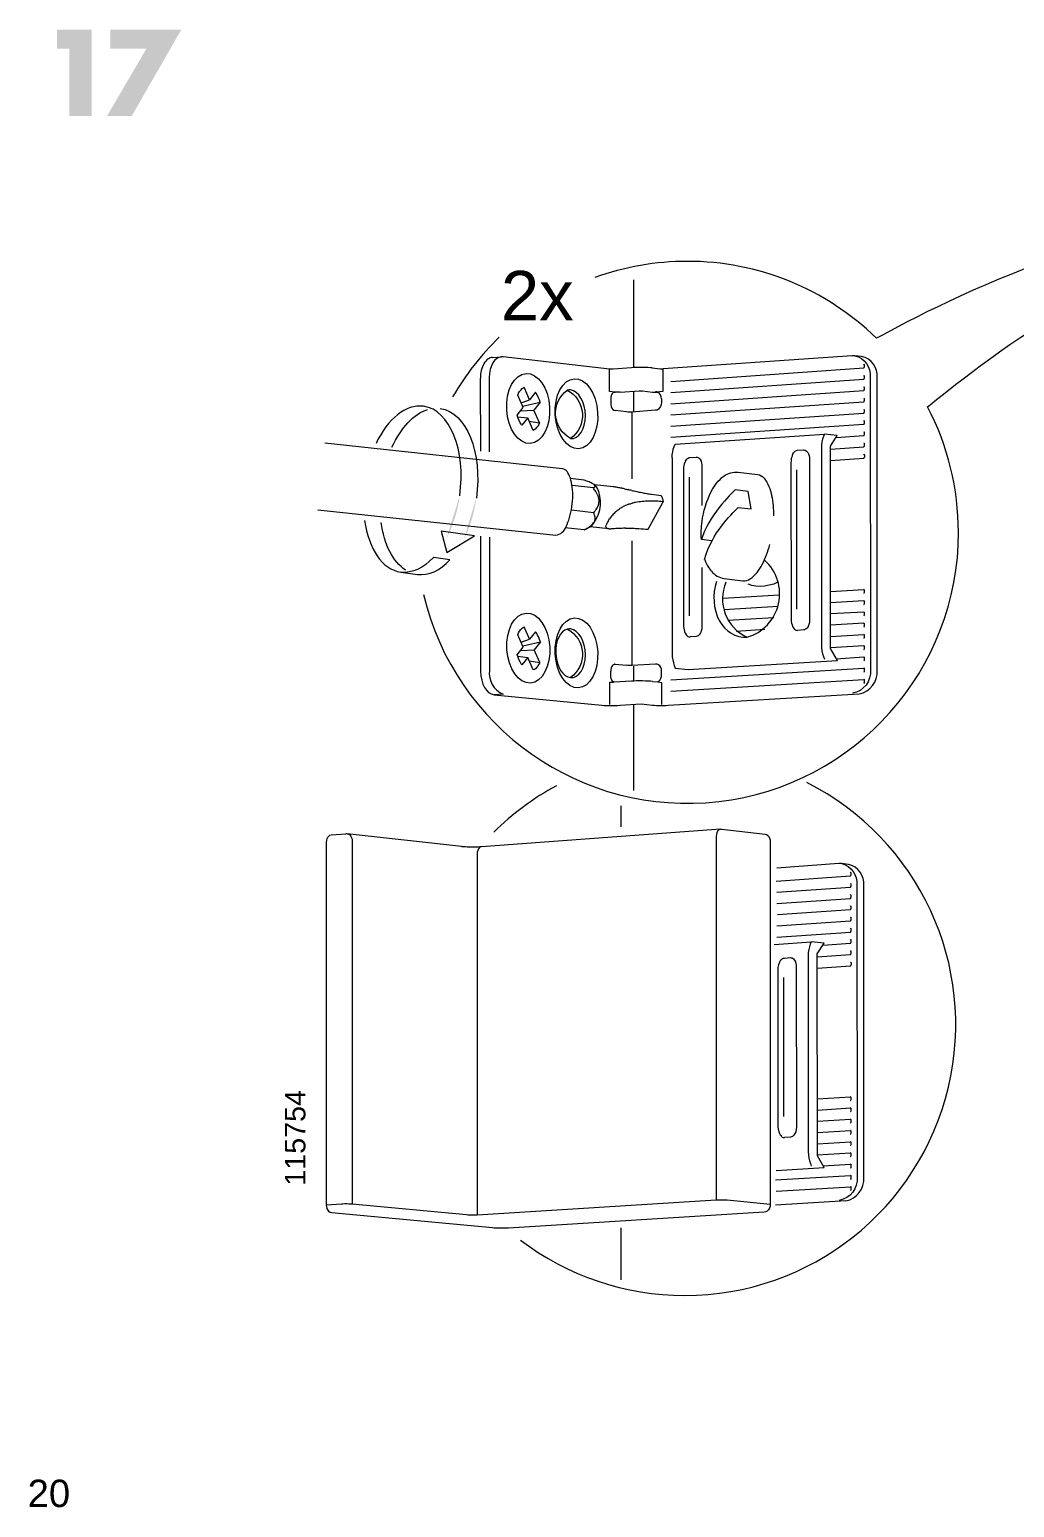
# Model space of a CAD drawing. Header units: metres. Extents: x -8.4 to 7.9, y -3.9 to 2.
# Drawn here: x 4.189 to 4.572, y -2.85 to -2.275 of the extents above; entities that cross this region are included whole.
import ezdxf

# ---------------------------------------------------------------- set-up
doc = ezdxf.new("R2010")
doc.units = ezdxf.units.M
doc.header["$MEASUREMENT"] = 0
for name, color, linetype, lineweight in [('PDF19_Geometry_Num_Penna__7', 7, 'Continuous', 18), ('PDF19_Solid Fills_Num_Penna__7', 7, 'Continuous', 18), ('PDF19_Text_Num_Penna__7', 7, 'Continuous', 18)]:
    doc.layers.add(name, color=color, linetype=linetype, lineweight=lineweight)
doc.styles.add('GENERATED_STYLE_2', font='')
doc.styles.get('GENERATED_STYLE_2').set_extended_font_data('Arial')

msp = doc.modelspace()

# ---------------------------------------------------------------- hatches: boundary and pattern name
at = {"layer": 'PDF19_Geometry_Num_Penna__7', "linetype": 'Continuous', "lineweight": 18}
for points in [[(4.20437, -2.28212), (4.20437, -2.30839), (4.21312, -2.30839), (4.21312, -2.2747), (4.19954, -2.2747), (4.19954, -2.28212)], [(4.23443, -2.28212), (4.21906, -2.30839), (4.22867, -2.30839), (4.24801, -2.2747), (4.22036, -2.2747), (4.22036, -2.28212)], [(4.35115, -2.47317, 0.086695), (4.35641, -2.45626)], [(4.35786, -2.47359, 0.08359), (4.36288, -2.45716)]]:
    msp.add_hatch(color=7, dxfattribs=at).paths.add_polyline_path(points)

# ---------------------------------------------------------------- linework, layer by layer
at = {"layer": 'PDF19_Geometry_Num_Penna__7', "color": 7, "linetype": 'Continuous', "lineweight": 18, "flags": 128}
for points in [[(4.5187, -2.39494, 0.19624), (4.44507, -2.36498, 0.087611), (4.40899, -2.37131)], [(4.36794, -2.47237), (4.36797, -2.52428, 0.333224), (4.3733, -2.53359), (4.36981, -2.53383), (4.41178, -2.53787), (4.41265, -2.53793), (4.4137, -2.53793), (4.41475, -2.53799), (4.41587, -2.53799), (4.41692, -2.53793), (4.41791, -2.53793), (4.41885, -2.53787), (4.4271, -2.53737), (4.43151, -2.53781), (4.43218, -2.53787), (4.43299, -2.53793), (4.43393, -2.53793), (4.43485, -2.53793), (4.43585, -2.53793), (4.43679, -2.53793), (4.43764, -2.53787), (4.51194, -2.53346, 0.381147), (4.51894, -2.52428), (4.51894, -2.41028, 0.382653), (4.51293, -2.40202), (4.51031, -2.40172), (4.50975, -2.40172), (4.50928, -2.40172)], [(4.51031, -2.40172, -0.364556), (4.51628, -2.41003), (4.51633, -2.52403, -0.393771), (4.50932, -2.53321)], [(4.38288, -2.42597), (4.3806, -2.42881, -0.023104), (4.38034, -2.42842, -0.070445), (4.37876, -2.42485), (4.38111, -2.42192), (4.37899, -2.41706)], [(4.38087, -2.42135), (4.38775, -2.41988, 0.070384), (4.38621, -2.41638, 0.027635), (4.38591, -2.41594), (4.38357, -2.41886), (4.38146, -2.41403)], [(4.39956, -2.41505), (4.39893, -2.41505), (4.3983, -2.41512, -0.554917), (4.39961, -2.43398, -0.550361), (4.3983, -2.41512)], [(4.3011, -2.46177), (4.39377, -2.47158, 0.296828), (4.3978, -2.46825), (4.39819, -2.46747), (4.39855, -2.46661), (4.39889, -2.46572), (4.3992, -2.46476), (4.39948, -2.46374), (4.39973, -2.46271), (4.39994, -2.46164), (4.40012, -2.46055), (4.40025, -2.45944), (4.40036, -2.45831), (4.40042, -2.45721), (4.40043, -2.4561), (4.40042, -2.45502), (4.40036, -2.45397), (4.40026, -2.45295), (4.40013, -2.45197), (4.39995, -2.45105), (4.39974, -2.45018), (4.3995, -2.44938), (4.39922, -2.44863), (4.39891, -2.44796), (4.39857, -2.44739), (4.39822, -2.44688), (4.39783, -2.44647), (4.39742, -2.44615), (4.39699, -2.44592), (4.39655, -2.44578), (4.39638, -2.44576)], [(4.40851, -2.45175, 0.025511), (4.40802, -2.45145, 0.031294), (4.40722, -2.45108, 0.017114), (4.4063, -2.45069, 0.003411), (4.40484, -2.45017), (4.39958, -2.44961)], [(4.405, -2.46948), (4.40768, -2.46809, 0.267837), (4.41055, -2.45464, 0.147013), (4.40927, -2.45234), (4.4087, -2.45187)], [(4.45461, -2.47385), (4.45051, -2.47334, -0.044489), (4.45076, -2.46635, -0.0806), (4.45434, -2.45463, -0.117551), (4.4593, -2.4486, -0.200124), (4.46483, -2.44715), (4.47237, -2.44796, -0.197666), (4.47491, -2.44944, -0.11602), (4.47788, -2.45612, -0.046416), (4.47862, -2.46411)], [(4.40996, -2.45571, -0.039635), (4.41036, -2.45683, -0.039471), (4.41053, -2.45774, -0.040845), (4.41054, -2.45864, -0.047962), (4.4104, -2.4595, -0.042579), (4.41014, -2.46032, -0.03905), (4.40969, -2.46124, -0.035482), (4.40911, -2.46209, -0.012292), (4.40849, -2.46287), (4.39988, -2.46194)], [(4.41911, -2.45327, 0.009158), (4.41767, -2.45302, 0.030758), (4.41627, -2.45283)], [(4.42337, -2.4542, 0.004171), (4.42534, -2.45462, 0.001101), (4.42729, -2.45502, 0.006423), (4.42922, -2.45537, 0.009664), (4.43112, -2.4557, 0.008709), (4.43488, -2.45619, -0.071293), (4.43558, -2.45861)], [(4.41723, -2.46246, 0.023497), (4.41651, -2.46313, 0.016806), (4.41585, -2.46385, 0.021445), (4.41527, -2.46455, 0.015193), (4.41476, -2.46525)], [(4.42225, -2.45958, 0.015461), (4.42101, -2.46006, 0.022628), (4.4198, -2.46066, 0.024676), (4.41847, -2.46147)], [(4.42096, -2.46893, 0.001352), (4.42265, -2.46893, -0.006282), (4.42439, -2.46896, -0.012173), (4.42617, -2.46903, -0.006985), (4.42982, -2.46932), (4.43558, -2.45861, 0.008554), (4.43281, -2.4584, 0.018262), (4.43007, -2.45836, 0.020548), (4.42742, -2.45851, 0.025414), (4.42483, -2.45889, 0.008296), (4.42353, -2.45918)], [(4.41431, -2.46595, 0.006144), (4.41393, -2.46658, 0.013125), (4.41361, -2.46723, 0.022667), (4.41342, -2.46775)], [(4.41393, -2.46898, 0.045219), (4.41454, -2.4691, 0.02071), (4.41531, -2.46913)], [(4.45442, -2.48564, 0.199982), (4.45939, -2.48846), (4.46672, -2.48943, 0.200924), (4.46957, -2.48868, 0.11737), (4.47421, -2.48303, 0.049133), (4.47715, -2.47528)], [(4.46006, -2.4899, 0.405682), (4.46831, -2.51138, 0.589333), (4.47514, -2.4814)], [(4.38092, -2.51466), (4.38781, -2.5132, 0.070384), (4.38626, -2.50969, 0.027635), (4.38597, -2.50926), (4.38363, -2.51217), (4.38152, -2.50734)], [(4.39956, -2.50814), (4.399, -2.50814), (4.39842, -2.50821, -0.551879), (4.39956, -2.52707)], [(4.38294, -2.51928), (4.38065, -2.52213, -0.023104), (4.38039, -2.52174, -0.070445), (4.37882, -2.51817), (4.38117, -2.51523), (4.37905, -2.51038)], [(4.38004, -2.74614, 0.165103), (4.44404, -2.76775, 0.790139), (4.49153, -2.56796)], [(4.50515, -2.59956, -0.363446), (4.51108, -2.60785), (4.51114, -2.72153, -0.393102), (4.50416, -2.73069), (4.50676, -2.73092), (4.47941, -2.73255)], [(4.50676, -2.73092, 0.380977), (4.51375, -2.72178), (4.51375, -2.60809, 0.382028), (4.50775, -2.59986), (4.50515, -2.59956), (4.50459, -2.59956), (4.5041, -2.59956), (4.47992, -2.60125)]]:
    msp.add_lwpolyline(points, format="xyb", dxfattribs=at)
for points in [[(4.42409, -2.37222), (4.42411, -2.40637)], [(4.3692, -2.4024), (4.37267, -2.40215)], [(4.3733, -2.40215), (4.37299, -2.40215), (4.37267, -2.40215)], [(4.41468, -2.40693), (4.3733, -2.40215)], [(4.50928, -2.40172), (4.4356, -2.40687)], [(4.51373, -2.40506), (4.5138, -2.40513), (4.51393, -2.40519), (4.51393, -2.40538), (4.51393, -2.40618)], [(4.51393, -2.40526), (4.51373, -2.40506)], [(4.36443, -2.41053), (4.36445, -2.43886)], [(4.3679, -2.41028), (4.36792, -2.43923)], [(4.41692, -2.41587), (4.41468, -2.41562), (4.41468, -2.40693)], [(4.41619, -2.40693), (4.41576, -2.40693), (4.4152, -2.40693), (4.41468, -2.40693)], [(4.43138, -2.40649), (4.43064, -2.40644), (4.42972, -2.40637), (4.42865, -2.40631), (4.42753, -2.40631), (4.42641, -2.40631), (4.42531, -2.40631), (4.42419, -2.40637), (4.42324, -2.40644), (4.41619, -2.40693)], [(4.43138, -2.40649), (4.43442, -2.40687), (4.43469, -2.40687), (4.43498, -2.40687), (4.43529, -2.40687), (4.4356, -2.40687)], [(4.43361, -2.41598), (4.43314, -2.4158), (4.43263, -2.41574), (4.4356, -2.41554), (4.4356, -2.40687)], [(4.43863, -2.41171), (4.51373, -2.40649)], [(4.43863, -2.41612), (4.51373, -2.41089)], [(4.51386, -2.40637), (4.51373, -2.40649), (4.5138, -2.40649), (4.51393, -2.40637), (4.51393, -2.40618)], [(4.51393, -2.40966), (4.51373, -2.40948), (4.5138, -2.40948), (4.51393, -2.4096), (4.51393, -2.40978), (4.51393, -2.41059)], [(4.51386, -2.41077), (4.51373, -2.41089), (4.5138, -2.41083), (4.51393, -2.41071), (4.51393, -2.41059)], [(4.41885, -2.41592), (4.41802, -2.41598), (4.41719, -2.41598), (4.41631, -2.41598), (4.41592, -2.4163), (4.41563, -2.41674), (4.41536, -2.41729), (4.41524, -2.41791), (4.4152, -2.41859), (4.4152, -2.42002)], [(4.41655, -2.41592), (4.41692, -2.41587), (4.41663, -2.41592), (4.41631, -2.41598)], [(4.41885, -2.41592), (4.42634, -2.41537)], [(4.42411, -2.41554), (4.42411, -2.42362)], [(4.42634, -2.41537), (4.42666, -2.41537), (4.42697, -2.41537), (4.42734, -2.41537), (4.4276, -2.41543)], [(4.4276, -2.41543), (4.43144, -2.41587)], [(4.43144, -2.41587), (4.43207, -2.41592), (4.43281, -2.41592), (4.43361, -2.41598)], [(4.4333, -2.41587), (4.43263, -2.41574)], [(4.43493, -2.41853), (4.43485, -2.41773), (4.43453, -2.41698), (4.43417, -2.41642), (4.43361, -2.41598)], [(4.43863, -2.42046), (4.51373, -2.41531)], [(4.51373, -2.41381), (4.5138, -2.41388), (4.51393, -2.414), (4.51393, -2.41413), (4.51393, -2.41493)], [(4.51393, -2.41407), (4.51373, -2.41381)], [(4.51386, -2.41519), (4.51373, -2.41531), (4.5138, -2.41524), (4.51393, -2.41512), (4.51393, -2.41493)], [(4.38005, -2.42325), (4.38533, -2.42291)], [(4.38028, -2.42002), (4.38357, -2.41886)], [(4.38775, -2.41988), (4.38533, -2.42291)], [(4.3875, -2.42786), (4.38533, -2.42291)], [(4.4152, -2.42002), (4.41524, -2.42077), (4.41544, -2.42151), (4.41567, -2.42213), (4.41607, -2.42263), (4.41648, -2.423), (4.41692, -2.42313)], [(4.42339, -2.42368), (4.42288, -2.42368), (4.42232, -2.42368), (4.42184, -2.42368), (4.4214, -2.42362), (4.41692, -2.42313)], [(4.43493, -2.41853), (4.43493, -2.41996), (4.43485, -2.4207), (4.43462, -2.42145), (4.43424, -2.42207), (4.43381, -2.42257), (4.43325, -2.42288), (4.43263, -2.423), (4.42339, -2.42368)], [(4.43863, -2.4248), (4.51373, -2.41965)], [(4.51393, -2.41841), (4.51373, -2.41823), (4.5138, -2.41823), (4.51393, -2.41835), (4.51393, -2.41853), (4.51393, -2.41935)], [(4.51386, -2.41953), (4.51373, -2.41965), (4.5138, -2.41965), (4.51393, -2.41953), (4.51393, -2.41935)], [(4.51373, -2.42263), (4.51386, -2.42263), (4.51393, -2.42275), (4.51393, -2.42294), (4.51393, -2.42374)], [(4.51393, -2.42281), (4.51373, -2.42263)], [(4.37896, -2.4255), (4.38288, -2.42597)], [(4.38499, -2.43081), (4.38288, -2.42597)], [(4.38343, -2.42723), (4.3875, -2.42786)], [(4.42339, -2.42368), (4.4234, -2.44966)], [(4.43863, -2.42915), (4.51373, -2.42406)], [(4.43863, -2.43349), (4.51373, -2.42845)], [(4.51393, -2.42394), (4.51373, -2.42406), (4.51386, -2.424), (4.51393, -2.42388), (4.51393, -2.42374)], [(4.51373, -2.42698), (4.51386, -2.42704), (4.51393, -2.42716), (4.51393, -2.42728), (4.51393, -2.42809)], [(4.51393, -2.42722), (4.51373, -2.42698)], [(4.51393, -2.42833), (4.51373, -2.42846), (4.51386, -2.4284), (4.51393, -2.42828), (4.51393, -2.42809)], [(4.43914, -2.44156), (4.43919, -2.44037), (4.43934, -2.43919), (4.43958, -2.43808), (4.43994, -2.43709), (4.44037, -2.43615), (4.49847, -2.43225)], [(4.49847, -2.43225), (4.49802, -2.43318), (4.49771, -2.43417), (4.49747, -2.43529), (4.4973, -2.43647), (4.4973, -2.43765)], [(4.50076, -2.4369), (4.50344, -2.43281), (4.49847, -2.43225)], [(4.50295, -2.43355), (4.51373, -2.43281)], [(4.51373, -2.43138), (4.51386, -2.43138), (4.51393, -2.4315), (4.51393, -2.4317), (4.51393, -2.43249)], [(4.51393, -2.43156), (4.51373, -2.43138)], [(4.51393, -2.43268), (4.51373, -2.43281), (4.51386, -2.43281), (4.51393, -2.43268), (4.51393, -2.43249)], [(4.39638, -2.44576), (4.30386, -2.43582)], [(4.48612, -2.44001), (4.48588, -2.44057), (4.48569, -2.44118), (4.48549, -2.4418), (4.48545, -2.4423), (4.48545, -2.44279), (4.48537, -2.4433)], [(4.48612, -2.44001), (4.48637, -2.43957), (4.48661, -2.43926), (4.48693, -2.43901), (4.48717, -2.43882), (4.48755, -2.43864), (4.48791, -2.43858), (4.49026, -2.4384)], [(4.49026, -2.4384), (4.49066, -2.43846), (4.49095, -2.43852), (4.49151, -2.43889), (4.49194, -2.43939), (4.49225, -2.44001), (4.49245, -2.44075), (4.49257, -2.44131), (4.49257, -2.44206), (4.49264, -2.50461)], [(4.4973, -2.43765), (4.4973, -2.51422)], [(4.5035, -2.52043), (4.50082, -2.51577), (4.50076, -2.4369)], [(4.50076, -2.43808), (4.51373, -2.43721)], [(4.51373, -2.43579), (4.51386, -2.43579), (4.51393, -2.43591), (4.51393, -2.43609), (4.51393, -2.4369)], [(4.51393, -2.43597), (4.51373, -2.43579)], [(4.51393, -2.43709), (4.51373, -2.43721), (4.51386, -2.43715), (4.51393, -2.43702), (4.51393, -2.4369)], [(4.51373, -2.44013), (4.51386, -2.44019), (4.51393, -2.44031), (4.51398, -2.44044), (4.51398, -2.44124)], [(4.51393, -2.44037), (4.51373, -2.44013)], [(4.43914, -2.44156), (4.43919, -2.51776)], [(4.44435, -2.44274), (4.44404, -2.44335), (4.44384, -2.44397), (4.44372, -2.4446), (4.44361, -2.4451), (4.44361, -2.44559), (4.44355, -2.44608)], [(4.44355, -2.44615), (4.44361, -2.50652)], [(4.44435, -2.44274), (4.4446, -2.44236), (4.44484, -2.44206), (4.44511, -2.4418), (4.44535, -2.44162), (4.44571, -2.44143), (4.4461, -2.44136), (4.44845, -2.44118)], [(4.44845, -2.44118), (4.44882, -2.44124), (4.44914, -2.44131), (4.44969, -2.44168), (4.45005, -2.44218), (4.45037, -2.44279), (4.45061, -2.44355), (4.45068, -2.4441), (4.45075, -2.44484), (4.45075, -2.46008)], [(4.48537, -2.44335), (4.48545, -2.50398)], [(4.48755, -2.44622), (4.48755, -2.50045)], [(4.50082, -2.44249), (4.51373, -2.44162)], [(4.51393, -2.4415), (4.51373, -2.44162), (4.51386, -2.44156), (4.51393, -2.44143), (4.51398, -2.44124)], [(4.44571, -2.449), (4.44571, -2.50306)], [(4.40844, -2.45319), (4.40018, -2.45231)], [(4.41613, -2.4528), (4.40888, -2.45203)], [(4.46481, -2.46079), (4.46996, -2.46143), (4.46876, -2.45465), (4.46361, -2.45401)], [(4.40493, -2.46951), (4.39753, -2.46872)], [(4.40724, -2.46831), (4.41447, -2.46909)], [(4.36446, -2.472), (4.36448, -2.52452)], [(4.42341, -2.47386), (4.42343, -2.52235)], [(4.3526, -2.48126), (4.34615, -2.48036)], [(4.33344, -2.48601), (4.33991, -2.4869)], [(4.45075, -2.48416), (4.45075, -2.50715)], [(4.47339, -2.49157), (4.47178, -2.49151), (4.47022, -2.49121), (4.46867, -2.49077)], [(4.4804, -2.48983), (4.47868, -2.49065), (4.47693, -2.49114), (4.47514, -2.49151), (4.47339, -2.49157)], [(4.45892, -2.49616), (4.48096, -2.4948)], [(4.50082, -2.49356), (4.51373, -2.49276)], [(4.51398, -2.49747), (4.51393, -2.49727), (4.51386, -2.49716), (4.51373, -2.49716), (4.50082, -2.49797)], [(4.51398, -2.49306), (4.51393, -2.49294), (4.51386, -2.49282), (4.51373, -2.49275)], [(4.51373, -2.49275), (4.51398, -2.493)], [(4.51373, -2.49425), (4.51386, -2.49417), (4.51393, -2.49405), (4.51398, -2.49387), (4.51398, -2.49306)], [(4.51393, -2.49412), (4.51373, -2.49425)], [(4.51373, -2.49716), (4.51398, -2.49735)], [(4.51373, -2.49858), (4.51386, -2.49858), (4.51393, -2.49847), (4.51398, -2.49827), (4.51398, -2.49747)], [(4.45936, -2.50052), (4.4804, -2.49921)], [(4.46086, -2.50479), (4.47873, -2.50367)], [(4.51398, -2.50187), (4.51393, -2.50169), (4.51386, -2.50157), (4.51373, -2.50157), (4.50082, -2.50231)], [(4.51393, -2.49847), (4.51373, -2.49858)], [(4.51373, -2.50157), (4.51398, -2.50175)], [(4.51373, -2.503), (4.51386, -2.50292), (4.51393, -2.5028), (4.51398, -2.50268), (4.51398, -2.50187)], [(4.51393, -2.50287), (4.51373, -2.503)], [(4.44361, -2.50659), (4.44361, -2.50722), (4.44368, -2.50783), (4.44379, -2.50851), (4.44399, -2.50913), (4.44416, -2.50976)], [(4.45075, -2.50715), (4.45068, -2.50814), (4.45048, -2.50895), (4.45019, -2.50969), (4.44981, -2.51032), (4.4495, -2.51062), (4.44921, -2.51088), (4.44882, -2.511), (4.44845, -2.51112), (4.4461, -2.51124)], [(4.46402, -2.50895), (4.47519, -2.50827)], [(4.48545, -2.50398), (4.48545, -2.50467), (4.48549, -2.50529), (4.48561, -2.50591), (4.48581, -2.50652), (4.48601, -2.50715)], [(4.48601, -2.50715), (4.48624, -2.50758), (4.48648, -2.50796), (4.4868, -2.50827), (4.48711, -2.50851), (4.48748, -2.50864), (4.48791, -2.50871)], [(4.49264, -2.50461), (4.49257, -2.50561), (4.49238, -2.5064), (4.49209, -2.50715), (4.49165, -2.50778), (4.49138, -2.50808), (4.49109, -2.50827), (4.49071, -2.50845), (4.49035, -2.50851), (4.48791, -2.50871)], [(4.51398, -2.50622), (4.51393, -2.5061), (4.51386, -2.50597), (4.51373, -2.50591), (4.50082, -2.50672)], [(4.51373, -2.50591), (4.51398, -2.50616)], [(4.51373, -2.5074), (4.51386, -2.50734), (4.51393, -2.50722), (4.51398, -2.50702), (4.51398, -2.50622)], [(4.51393, -2.50728), (4.51373, -2.5074)], [(4.38034, -2.51333), (4.38363, -2.51217)], [(4.38781, -2.5132), (4.38539, -2.51622)], [(4.44416, -2.50976), (4.4444, -2.51018), (4.44467, -2.51056), (4.44496, -2.51082), (4.44527, -2.51106), (4.44567, -2.51118), (4.4461, -2.51124)], [(4.4973, -2.51422), (4.49735, -2.51547), (4.49747, -2.51665), (4.49771, -2.51782), (4.49809, -2.51887), (4.49847, -2.51993)], [(4.50082, -2.51112), (4.51373, -2.51032)], [(4.51398, -2.51504), (4.51393, -2.51484), (4.51386, -2.51472), (4.51373, -2.51472), (4.50082, -2.51547)], [(4.51398, -2.51062), (4.51393, -2.51044), (4.51386, -2.51032), (4.51373, -2.51032)], [(4.51373, -2.51032), (4.51398, -2.5105)], [(4.51373, -2.51174), (4.51386, -2.51174), (4.51393, -2.51161), (4.51398, -2.51143), (4.51398, -2.51062)], [(4.51393, -2.51161), (4.51373, -2.51174)], [(4.51373, -2.51472), (4.51398, -2.51491)], [(4.51373, -2.51615), (4.51386, -2.51609), (4.51393, -2.51597), (4.51398, -2.51583), (4.51398, -2.51504)], [(4.37902, -2.51881), (4.38294, -2.51928)], [(4.38011, -2.51656), (4.38539, -2.51622)], [(4.38505, -2.52413), (4.38294, -2.51928)], [(4.38349, -2.52055), (4.38756, -2.52118)], [(4.38756, -2.52118), (4.38539, -2.51622)], [(4.43919, -2.51776), (4.43919, -2.519), (4.43939, -2.52018), (4.43963, -2.5213), (4.43994, -2.52242), (4.44037, -2.52341)], [(4.44535, -2.52391), (4.5035, -2.52043)], [(4.50306, -2.51975), (4.51373, -2.51907)], [(4.51393, -2.51603), (4.51373, -2.51615)], [(4.51398, -2.51938), (4.51398, -2.51925), (4.51386, -2.51913), (4.51373, -2.51907)], [(4.51373, -2.51907), (4.51398, -2.51931)], [(4.51373, -2.52055), (4.51386, -2.52049), (4.51398, -2.52036), (4.51398, -2.52018), (4.51398, -2.51938)], [(4.51393, -2.52043), (4.51373, -2.52055)], [(4.41592, -2.52235), (4.41563, -2.52279), (4.41536, -2.52329), (4.41524, -2.52391), (4.4152, -2.52459)], [(4.41636, -2.52888), (4.41599, -2.52856), (4.41563, -2.52806), (4.41544, -2.52744), (4.41524, -2.52675), (4.4152, -2.52608), (4.4152, -2.52459)], [(4.41592, -2.52235), (4.41623, -2.52204), (4.41663, -2.52192), (4.41699, -2.52186), (4.4214, -2.5223)], [(4.41699, -2.52186), (4.41663, -2.52192)], [(4.43498, -2.52601), (4.43498, -2.52452), (4.43493, -2.52384), (4.43469, -2.52317), (4.4343, -2.52253), (4.43386, -2.5221), (4.4333, -2.52186), (4.4327, -2.5218), (4.42343, -2.52235), (4.42295, -2.52235), (4.4224, -2.52235), (4.42184, -2.52235), (4.4214, -2.5223)], [(4.42411, -2.52267), (4.42411, -2.52844)], [(4.43144, -2.52856), (4.43354, -2.52874), (4.43406, -2.52838), (4.43442, -2.52794), (4.43473, -2.52732), (4.43493, -2.52669), (4.43498, -2.52601)], [(4.43325, -2.52186), (4.4327, -2.5218)], [(4.43863, -2.52794), (4.51373, -2.52347)], [(4.44037, -2.52341), (4.44535, -2.52391)], [(4.51398, -2.52378), (4.51398, -2.52359), (4.51386, -2.52347), (4.51373, -2.52347)], [(4.51373, -2.52347), (4.51398, -2.52365)], [(4.51373, -2.5249), (4.51386, -2.5249), (4.51398, -2.52478), (4.51398, -2.52459), (4.51398, -2.52378)], [(4.51393, -2.52478), (4.51373, -2.5249)], [(4.41475, -2.52894), (4.41475, -2.53761)], [(4.41619, -2.52894), (4.41576, -2.52894), (4.41524, -2.52894), (4.41475, -2.52894)], [(4.41636, -2.52887), (4.41619, -2.52894)], [(4.43144, -2.52856), (4.43064, -2.5285), (4.42972, -2.52844), (4.42872, -2.52844), (4.4276, -2.52838), (4.42641, -2.52838), (4.42531, -2.52838), (4.42424, -2.52844), (4.42324, -2.5285), (4.41636, -2.52888)], [(4.43354, -2.52874), (4.43498, -2.52894), (4.43498, -2.53761)], [(4.43863, -2.53234), (4.51373, -2.52788)], [(4.51398, -2.52818), (4.51398, -2.528), (4.51386, -2.52788), (4.51373, -2.52788)], [(4.51373, -2.52788), (4.51398, -2.52806)], [(4.51373, -2.5293), (4.51386, -2.52924), (4.51398, -2.52912), (4.51398, -2.529), (4.51398, -2.52818)], [(4.51393, -2.52918), (4.51373, -2.5293)], [(4.42411, -2.53755), (4.42412, -2.57103)], [(4.41917, -2.57699), (4.41918, -2.58518)], [(4.30459, -2.73238), (4.30459, -2.59116), (4.30465, -2.59049), (4.30483, -2.5898), (4.30508, -2.58925), (4.30545, -2.5888), (4.30582, -2.58851), (4.30632, -2.58839)], [(4.30632, -2.58839), (4.31201, -2.58795)], [(4.31257, -2.58795), (4.3125, -2.58795), (4.31244, -2.58795), (4.31239, -2.58795), (4.31232, -2.58795), (4.31226, -2.58795), (4.3122, -2.58795), (4.31213, -2.58795), (4.31207, -2.58795), (4.31201, -2.58795)], [(4.35706, -2.59289), (4.31257, -2.58795), (4.31312, -2.58807), (4.31361, -2.58839), (4.31399, -2.58888), (4.31431, -2.58944), (4.31449, -2.59005), (4.31454, -2.59079)], [(4.45799, -2.58614), (4.36486, -2.59295), (4.36443, -2.59308), (4.36399, -2.59339), (4.36367, -2.59382), (4.36343, -2.59438), (4.36325, -2.59506), (4.36318, -2.59574), (4.36318, -2.73627)], [(4.45799, -2.58614), (4.45755, -2.58621), (4.45713, -2.58652), (4.45681, -2.58695), (4.45657, -2.58751), (4.45638, -2.58819), (4.45632, -2.58894), (4.45632, -2.73046)], [(4.45799, -2.58614), (4.45799, -2.58609), (4.45805, -2.58609), (4.45812, -2.58609), (4.45818, -2.58609), (4.45824, -2.58609), (4.4583, -2.58609), (4.45836, -2.58609), (4.45842, -2.58609), (4.45842, -2.58614), (4.45848, -2.58614), (4.45854, -2.58614), (4.47532, -2.58813)], [(4.47532, -2.58813), (4.47588, -2.58825), (4.47637, -2.58856), (4.4768, -2.589), (4.4771, -2.58962), (4.4773, -2.59023), (4.47736, -2.59091)], [(4.31454, -2.59079), (4.31454, -2.73206)], [(4.36486, -2.59295), (4.36423, -2.59303), (4.36349, -2.59308), (4.36276, -2.59308), (4.36195, -2.59308), (4.36108, -2.59308), (4.36022, -2.59308), (4.35935, -2.59308), (4.35861, -2.59303), (4.35787, -2.59295), (4.35731, -2.59295), (4.35706, -2.59289)], [(4.47736, -2.59091), (4.47736, -2.73218)], [(4.47968, -2.60632), (4.50855, -2.60432)], [(4.50874, -2.60309), (4.50855, -2.60289), (4.50862, -2.60295), (4.50874, -2.60301), (4.50874, -2.60321), (4.50874, -2.604)], [(4.50868, -2.6042), (4.50855, -2.60432), (4.50862, -2.60432), (4.50874, -2.6042), (4.50874, -2.604)], [(4.50874, -2.60748), (4.50855, -2.60729), (4.50862, -2.60729), (4.50874, -2.60741), (4.50874, -2.6076), (4.50874, -2.60841)], [(4.47989, -2.6107), (4.50855, -2.6087)], [(4.47991, -2.61507), (4.50855, -2.6131)], [(4.50868, -2.60859), (4.50855, -2.6087), (4.50862, -2.60865), (4.50874, -2.60853), (4.50874, -2.60841)], [(4.50855, -2.61162), (4.50862, -2.61168), (4.50874, -2.6118), (4.50874, -2.61193), (4.50874, -2.61273)], [(4.50874, -2.61187), (4.50855, -2.61162)], [(4.50868, -2.61298), (4.50855, -2.6131), (4.50862, -2.61305), (4.50874, -2.61293), (4.50874, -2.61273)], [(4.48017, -2.61938), (4.50855, -2.61744)], [(4.50874, -2.6162), (4.50855, -2.61602), (4.50862, -2.61602), (4.50874, -2.61614), (4.50874, -2.61632), (4.50874, -2.61713)], [(4.50868, -2.61731), (4.50855, -2.61744), (4.50862, -2.61744), (4.50874, -2.61731), (4.50874, -2.61713)], [(4.47992, -2.62377), (4.50855, -2.62183)], [(4.50855, -2.62041), (4.50868, -2.62041), (4.50874, -2.62053), (4.50874, -2.62072), (4.50874, -2.62152)], [(4.50874, -2.62059), (4.50855, -2.62041)], [(4.50874, -2.62171), (4.50855, -2.62183), (4.50868, -2.62178), (4.50874, -2.62165), (4.50874, -2.62152)], [(4.4789, -2.63098), (4.49333, -2.63001)], [(4.4799, -2.62814), (4.50855, -2.62622)], [(4.49333, -2.63001), (4.49289, -2.63093), (4.49259, -2.63191), (4.49234, -2.63304), (4.49216, -2.63421), (4.49216, -2.63538)], [(4.49562, -2.63464), (4.49829, -2.63056), (4.49333, -2.63001)], [(4.50855, -2.62474), (4.50868, -2.62481), (4.50874, -2.62493), (4.50874, -2.62505), (4.50874, -2.62586)], [(4.50874, -2.62499), (4.50855, -2.62474)], [(4.50874, -2.6261), (4.50855, -2.62622), (4.50868, -2.62616), (4.50874, -2.62603), (4.50874, -2.62586)], [(4.50855, -2.62913), (4.50868, -2.62913), (4.50874, -2.62925), (4.50874, -2.62945), (4.50874, -2.63025)], [(4.50874, -2.62932), (4.50855, -2.62913)], [(4.50874, -2.63044), (4.50855, -2.63056), (4.50868, -2.63056), (4.50874, -2.63044), (4.50874, -2.63025)], [(4.48101, -2.63774), (4.48127, -2.6373), (4.48151, -2.63699), (4.48183, -2.63674), (4.48207, -2.63655), (4.48244, -2.63637), (4.48282, -2.63631), (4.48516, -2.63613)], [(4.48516, -2.63613), (4.48553, -2.63619), (4.48584, -2.63626), (4.48639, -2.63662), (4.48683, -2.63713), (4.48715, -2.63774), (4.48733, -2.63847), (4.48745, -2.63903), (4.48745, -2.63979), (4.48752, -2.70216), (4.48745, -2.70316), (4.48726, -2.70395), (4.48696, -2.7047), (4.48652, -2.70531), (4.48627, -2.70562), (4.48597, -2.70581), (4.4856, -2.70599), (4.48522, -2.70605), (4.48282, -2.70624)], [(4.49216, -2.63538), (4.49216, -2.71174)], [(4.49834, -2.71794), (4.49567, -2.71329), (4.49562, -2.63464)], [(4.49562, -2.63581), (4.50855, -2.63495)], [(4.49779, -2.6313), (4.50855, -2.63056)], [(4.50874, -2.63371), (4.50855, -2.63353), (4.50868, -2.63353), (4.50874, -2.63365), (4.50874, -2.63384), (4.50874, -2.63464)], [(4.50874, -2.63483), (4.50855, -2.63495), (4.50868, -2.63489), (4.50874, -2.63477), (4.50874, -2.63464)], [(4.48101, -2.63774), (4.48077, -2.6383), (4.48058, -2.63891), (4.4804, -2.63952), (4.48034, -2.64002), (4.48034, -2.64052), (4.48028, -2.64101)], [(4.48028, -2.64108), (4.48034, -2.70153)], [(4.49567, -2.64021), (4.50855, -2.63935)], [(4.50855, -2.63786), (4.50868, -2.63792), (4.50874, -2.63804), (4.5088, -2.63818), (4.5088, -2.63897)], [(4.50874, -2.63811), (4.50855, -2.63786)], [(4.50874, -2.63923), (4.50855, -2.63935), (4.50868, -2.63929), (4.50874, -2.63915), (4.5088, -2.63897)], [(4.48244, -2.64392), (4.48244, -2.69801)], [(4.49567, -2.69113), (4.50855, -2.69034)], [(4.50855, -2.69182), (4.50868, -2.69175), (4.50874, -2.69164), (4.5088, -2.69145), (4.5088, -2.69064), (4.50874, -2.69052), (4.50868, -2.6904), (4.50855, -2.69034)], [(4.50855, -2.69034), (4.5088, -2.69058)], [(4.50874, -2.69169), (4.50855, -2.69182)], [(4.49567, -2.69554), (4.50855, -2.69472)], [(4.49567, -2.69986), (4.50855, -2.69913)], [(4.5088, -2.69504), (4.50874, -2.69484), (4.50868, -2.69472), (4.50855, -2.69472)], [(4.50855, -2.69472), (4.5088, -2.69492)], [(4.50855, -2.69615), (4.50868, -2.69615), (4.50874, -2.69604), (4.5088, -2.69584), (4.5088, -2.69504)], [(4.50874, -2.69604), (4.50855, -2.69615)], [(4.5088, -2.69943), (4.50874, -2.69925), (4.50868, -2.69913), (4.50855, -2.69913)], [(4.50855, -2.69913), (4.5088, -2.6993)], [(4.50855, -2.70055), (4.50868, -2.70047), (4.50874, -2.70036), (4.5088, -2.70024), (4.5088, -2.69943)], [(4.48034, -2.70153), (4.48034, -2.70223), (4.4804, -2.70284), (4.48052, -2.70345), (4.4807, -2.70406), (4.48089, -2.7047)], [(4.48089, -2.7047), (4.48113, -2.70512), (4.48139, -2.70549), (4.48169, -2.70581), (4.48201, -2.70605), (4.48238, -2.70617), (4.48282, -2.70624)], [(4.49567, -2.70426), (4.50855, -2.70345)], [(4.50874, -2.70042), (4.50855, -2.70055)], [(4.5088, -2.70377), (4.50874, -2.70364), (4.50868, -2.70352), (4.50855, -2.70345)], [(4.50855, -2.70345), (4.5088, -2.7037)], [(4.50855, -2.70494), (4.50868, -2.70488), (4.50874, -2.70476), (4.5088, -2.70457), (4.5088, -2.70377)], [(4.50874, -2.70482), (4.50855, -2.70494)], [(4.49567, -2.70865), (4.50855, -2.70785)], [(4.50855, -2.70926), (4.50868, -2.70926), (4.50874, -2.70914), (4.5088, -2.70897), (4.5088, -2.70815), (4.50874, -2.70797), (4.50868, -2.70785), (4.50855, -2.70785)], [(4.50855, -2.70785), (4.5088, -2.70804)], [(4.50874, -2.70914), (4.50855, -2.70926)], [(4.49216, -2.71174), (4.49222, -2.71299), (4.49234, -2.71416), (4.49259, -2.71533), (4.49295, -2.71638), (4.49333, -2.71743)], [(4.49567, -2.71299), (4.50855, -2.71224)], [(4.49791, -2.71726), (4.50855, -2.71658)], [(4.50855, -2.71367), (4.50868, -2.7136), (4.50874, -2.71348), (4.5088, -2.71335), (4.5088, -2.71255), (4.50874, -2.71236), (4.50868, -2.71224), (4.50855, -2.71224), (4.5088, -2.71243)], [(4.50874, -2.71355), (4.50855, -2.71367)], [(4.5088, -2.71688), (4.5088, -2.71676), (4.50868, -2.71664), (4.50855, -2.71658)], [(4.50855, -2.71658), (4.5088, -2.71682)], [(4.47942, -2.7227), (4.50855, -2.72097)], [(4.47969, -2.71905), (4.49834, -2.71794)], [(4.50855, -2.71805), (4.50868, -2.71799), (4.5088, -2.71787), (4.5088, -2.71769), (4.5088, -2.71688)], [(4.50874, -2.71794), (4.50855, -2.71805)], [(4.5088, -2.72128), (4.5088, -2.72108), (4.50868, -2.72097), (4.50855, -2.72097), (4.5088, -2.72114)], [(4.50855, -2.72239), (4.50868, -2.72239), (4.5088, -2.72227), (4.5088, -2.72207), (4.5088, -2.72128)], [(4.50874, -2.72227), (4.50855, -2.72239)], [(4.47966, -2.72708), (4.50855, -2.72537)], [(4.5088, -2.72567), (4.5088, -2.72548), (4.50868, -2.72537), (4.50855, -2.72537)], [(4.50855, -2.72537), (4.5088, -2.72555)], [(4.50855, -2.72678), (4.50868, -2.72672), (4.5088, -2.7266), (4.5088, -2.72648), (4.5088, -2.72567)], [(4.50874, -2.72666), (4.50855, -2.72678)], [(4.30651, -2.73559), (4.30602, -2.73541), (4.30552, -2.7351), (4.30514, -2.73455), (4.30483, -2.73392), (4.30465, -2.73318), (4.30459, -2.73238), (4.31034, -2.732)], [(4.31034, -2.732), (4.31095, -2.732), (4.31171, -2.73194), (4.3125, -2.73194), (4.31325, -2.732), (4.31399, -2.732), (4.31454, -2.73206), (4.35904, -2.73621)], [(4.35904, -2.73621), (4.35959, -2.73627), (4.36028, -2.73627), (4.36101, -2.73627), (4.36183, -2.73627), (4.3625, -2.73627), (4.36318, -2.73627), (4.45632, -2.73046)], [(4.47736, -2.73218), (4.4773, -2.73299), (4.47705, -2.73374), (4.47669, -2.73436), (4.47619, -2.73486), (4.47562, -2.73522), (4.475, -2.73535), (4.37538, -2.74147)], [(4.45632, -2.73046), (4.45699, -2.73046), (4.45781, -2.73046), (4.45854, -2.73046), (4.45935, -2.73046), (4.46003, -2.73046), (4.46058, -2.73052), (4.47736, -2.73218)], [(4.36913, -2.74141), (4.30651, -2.73559)], [(4.37538, -2.74147), (4.3745, -2.74147), (4.37358, -2.74154), (4.3726, -2.74154), (4.37161, -2.74154), (4.37068, -2.74147), (4.3698, -2.74147), (4.36913, -2.74141)], [(4.41919, -2.74141), (4.4192, -2.76166)]]:
    msp.add_lwpolyline(points, dxfattribs=at)
msp.add_lwpolyline([(4.35568, -2.47099), (4.34918, -2.47009), (4.35141, -2.47836), (4.3621, -2.47187)], close=True, dxfattribs=at)
at = {"layer": 'PDF19_Geometry_Num_Penna__7', "color": 7, "linetype": 'Continuous', "lineweight": 18}
for centre, radius, start, end in [((4.44542, -2.47086), 0.10602, 133.97658, 149.96124), ((4.44556, -2.47042), 0.10505, 359.94307, 27.63548), ((4.43207, -2.40269), 0.05217, 257.24806, 258.83469), ((4.40155, -2.46087), 0.0092, 301.02396, 308.1394), ((4.40382, -2.46334), 0.00587, 315.98694, 323.11477), ((4.44569, -3.45921), 0.99057, 91.52486, 91.58828), ((4.44508, -2.47048), 0.10558, 193.25823, 359.99973), ((4.44435, -2.66251), 0.10598, 118.30019, 134.82787)]:
    msp.add_arc(centre, radius, start, end, dxfattribs=at)
for centre, major_axis, ratio, start_param, end_param in [((4.36887, -2.40992), (0.00052, 0.00751), 0.586268, 0.042183, 1.69281), ((4.37375, -2.4121), (-0.00132, 0.00992), 0.574356, 6.240377, 7.592855), ((4.39957, -2.42452), (-0.0006, 0.00948), 0.604381, 3.043301, 6.181184), ((4.46847, -2.49513), (0.00226, 0.01617), 0.797174, 1.338585, 3.30299), ((4.39939, -2.51762), (-0.0006, 0.00945), 0.586742, 0.06657, 3.06397), ((4.39954, -2.5176), (-0.00063, 0.00948), 0.608565, 3.036389, 6.170568), ((4.37889, -2.51103), (0.01017, 0.02245), 0.45576, 2.404003, 3.243282)]:
    msp.add_ellipse(centre, major_axis=major_axis, ratio=ratio, start_param=start_param, end_param=end_param, dxfattribs=at)
for centre, major_axis, ratio in [((4.38306, -2.42227), (-0.00083, 0.01364), 0.611526), ((4.40186, -2.42433), (-0.00086, 0.01364), 0.605575), ((4.38312, -2.51559), (-0.00083, 0.01364), 0.611526), ((4.40186, -2.51748), (-0.00076, 0.01364), 0.606695)]:
    msp.add_ellipse(centre, major_axis=major_axis, ratio=ratio, dxfattribs=at)
for points in [[(4.67754, -2.35281), (4.62537, -2.33956), (4.5442, -2.38087), (4.5187, -2.39494)], [(4.53863, -2.42169), (4.55385, -2.40897), (4.62308, -2.35369), (4.67754, -2.35281)], [(4.37899, -2.41706), (4.37933, -2.41614), (4.37992, -2.41526), (4.38072, -2.41449)], [(4.38072, -2.41449), (4.38092, -2.4143), (4.38118, -2.41414), (4.38146, -2.41403)], [(4.34236, -2.42142), (4.33538, -2.42045), (4.32836, -2.42636), (4.32383, -2.43588)], [(4.33002, -2.43736), (4.33349, -2.42977), (4.33853, -2.42436), (4.34392, -2.42273)], [(4.35641, -2.45626), (4.35888, -2.43843), (4.35259, -2.42283), (4.34236, -2.42142)], [(4.34882, -2.4223), (4.35904, -2.42372), (4.36534, -2.43932), (4.36288, -2.45716)], [(4.3875, -2.42786), (4.38716, -2.42874), (4.38659, -2.42957), (4.38582, -2.43031)], [(4.38582, -2.43031), (4.3856, -2.43052), (4.38531, -2.43069), (4.38499, -2.43081)], [(4.40886, -2.45203), (4.40899, -2.45203), (4.40865, -2.45184), (4.40851, -2.45175)], [(4.40844, -2.45319), (4.40855, -2.45312), (4.40864, -2.453), (4.40876, -2.453)], [(4.40941, -2.45464), (4.40912, -2.45413), (4.40877, -2.45367), (4.40844, -2.45318)], [(4.40904, -2.45229), (4.40914, -2.45229), (4.40874, -2.45203), (4.40886, -2.45203)], [(4.40876, -2.453), (4.40888, -2.453), (4.40889, -2.45277), (4.40899, -2.45277)], [(4.40909, -2.45253), (4.40917, -2.45253), (4.40896, -2.45229), (4.40904, -2.45229)], [(4.40899, -2.45277), (4.40908, -2.45277), (4.40901, -2.45253), (4.40909, -2.45253)], [(4.40996, -2.45571), (4.40981, -2.45533), (4.40961, -2.45499), (4.40941, -2.45464)], [(4.41627, -2.45283), (4.41632, -2.45283), (4.41609, -2.4528), (4.41613, -2.4528)], [(4.42055, -2.45358), (4.42008, -2.45349), (4.4196, -2.45337), (4.41911, -2.45327)], [(4.42337, -2.4542), (4.4229, -2.45408), (4.42243, -2.45399), (4.42197, -2.45388)], [(4.46361, -2.45401), (4.46209, -2.45525), (4.45303, -2.46473), (4.4505, -2.47334)], [(4.40875, -2.46337), (4.40867, -2.46319), (4.40857, -2.46304), (4.40849, -2.46287)], [(4.40905, -2.4642), (4.40898, -2.46392), (4.40888, -2.46363), (4.40875, -2.46337)], [(4.41723, -2.46246), (4.41763, -2.46209), (4.41805, -2.46178), (4.41847, -2.46147)], [(4.42225, -2.45958), (4.42267, -2.45942), (4.4231, -2.4593), (4.42353, -2.45918)], [(4.4517, -2.48106), (4.45481, -2.47022), (4.46193, -2.46416), (4.46481, -2.46079)], [(4.31936, -2.46597), (4.32095, -2.47692), (4.32622, -2.48501), (4.33344, -2.48601)], [(4.33534, -2.4852), (4.33045, -2.48209), (4.327, -2.47523), (4.32579, -2.46664)], [(4.40493, -2.46951), (4.4054, -2.46926), (4.40586, -2.46902), (4.40629, -2.46875)], [(4.40723, -2.4681), (4.40752, -2.46788), (4.4078, -2.46766), (4.40805, -2.46742)], [(4.40852, -2.46686), (4.40865, -2.46666), (4.40878, -2.46647), (4.40887, -2.46627)], [(4.40887, -2.46627), (4.40897, -2.46607), (4.40904, -2.46588), (4.40908, -2.46568)], [(4.40916, -2.46509), (4.40916, -2.46479), (4.40913, -2.46449), (4.40905, -2.4642)], [(4.40908, -2.46568), (4.40913, -2.46549), (4.40915, -2.4653), (4.40916, -2.46509)], [(4.41336, -2.46852), (4.41346, -2.46852), (4.41331, -2.46832), (4.41333, -2.46819)], [(4.41333, -2.46819), (4.41334, -2.46806), (4.41337, -2.46791), (4.41342, -2.46775)], [(4.41357, -2.4688), (4.41368, -2.4688), (4.4134, -2.46864), (4.41336, -2.46852)], [(4.41393, -2.46898), (4.41379, -2.46894), (4.41344, -2.4688), (4.41357, -2.4688)], [(4.41431, -2.46595), (4.41445, -2.46572), (4.41459, -2.46549), (4.41476, -2.46525)], [(4.41621, -2.46911), (4.41589, -2.46913), (4.41559, -2.46912), (4.41531, -2.46913)], [(4.41719, -2.46908), (4.41685, -2.46908), (4.41652, -2.4691), (4.41621, -2.46911)], [(4.41823, -2.46902), (4.41788, -2.46905), (4.41753, -2.46905), (4.41719, -2.46908)], [(4.42096, -2.46893), (4.4204, -2.46895), (4.41986, -2.46896), (4.41933, -2.46899)], [(4.34615, -2.48036), (4.34233, -2.48446), (4.33788, -2.48662), (4.33344, -2.48601)], [(4.34615, -2.48036), (4.34233, -2.48446), (4.33788, -2.48662), (4.33344, -2.48601)], [(4.33991, -2.4869), (4.34434, -2.48751), (4.34879, -2.48536), (4.3526, -2.48126)], [(4.33991, -2.4869), (4.34434, -2.48751), (4.34879, -2.48536), (4.3526, -2.48126)], [(4.45188, -2.48109), (4.45263, -2.4837), (4.45352, -2.48448), (4.45442, -2.48564)], [(4.37905, -2.51038), (4.37939, -2.50945), (4.37997, -2.50858), (4.38078, -2.50781)], [(4.38078, -2.50781), (4.38098, -2.50762), (4.38124, -2.50746), (4.38152, -2.50734)], [(4.38588, -2.52362), (4.38566, -2.52383), (4.38537, -2.524), (4.38505, -2.52413)], [(4.38756, -2.52118), (4.38722, -2.52206), (4.38665, -2.52289), (4.38588, -2.52362)]]:
    msp.add_open_spline(points, degree=3, dxfattribs=at)
at = {"layer": 'PDF19_Solid Fills_Num_Penna__7', "color": 7, "linetype": 'Continuous', "lineweight": 18}
for p, q in [((4.35568, -2.47099), (4.34918, -2.47009)), ((4.34918, -2.47009), (4.35141, -2.47836)), ((4.35141, -2.47836), (4.3621, -2.47187)), ((4.3621, -2.47187), (4.35568, -2.47099))]:
    msp.add_line(p, q, dxfattribs=at)

# ---------------------------------------------------------------- texts
at = {"layer": 'PDF19_Text_Num_Penna__7', "color": 7, "linetype": 'Continuous', "lineweight": 18, "attachment_point": 7, "style": 'GENERATED_STYLE_2'}
for s, insert, char_height in [('\\A1;{\\pql;\\fArial|b0|i0|c0|p34;2x}', (4.37247, -2.3879), 0.0191887), ('\\A1;{\\pql;\\fArial|b0|i0|c0|p34;20}', (4.18814, -2.85029), 0.0106604)]:
    msp.add_mtext(s, dxfattribs=dict(at, insert=insert, char_height=char_height))
at = {"layer": 'PDF19_Text_Num_Penna__7', "color": 7, "linetype": 'Continuous', "lineweight": 18, "insert": (4.29643, -2.72498), "char_height": 0.0079952, "attachment_point": 7, "rotation": 90, "style": 'GENERATED_STYLE_2'}
msp.add_mtext('\\A1;{\\pql;\\fArial|b0|i0|c0|p34;115754}', dxfattribs=at)

doc.saveas('drawing.dxf')
